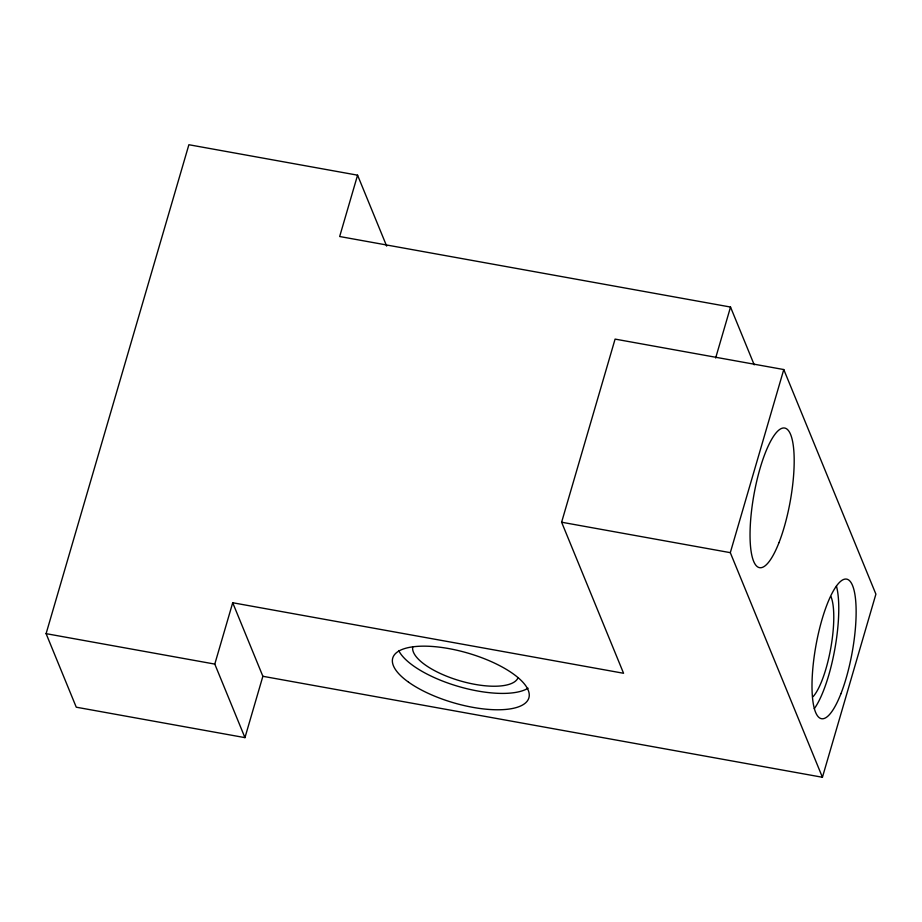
<?xml version="1.0" encoding="UTF-8"?>
<svg xmlns="http://www.w3.org/2000/svg" width="922" height="922" viewBox="0 0 922 922"><rect width="100%" height="100%" fill="white"/><g stroke="black" fill="none" stroke-linecap="round" stroke-linejoin="round"><path stroke-width="1.38" d="M262.874 676.287L822.424 777.269L875.9 594.148L783.781 369.549L615.089 339.1L561.613 522.221L623.572 673.279L232.713 602.746L262.874 676.287L244.952 737.635L76.261 707.197L46.1 633.656L188.883 144.731L357.575 175.18L386.664 246.093M244.952 737.635L214.791 664.094L232.713 602.746M357.575 175.18L339.665 236.516L730.524 307.049L754.219 364.835M715.645 358.001L730.524 307.049M822.424 777.269L730.305 552.658L783.781 369.549M561.613 522.221L730.305 552.658M46.1 633.656L214.791 664.094M518.014 677.831A54.905 20.019 16.3 0 1 459.398 680.643A54.905 20.019 16.3 0 1 412.791 646.622M528.076 688.204A70.913 25.851 16.3 0 1 458.522 686.475A70.913 25.851 16.3 0 1 398.707 650.54M831.022 596.73A54.905 14.279 -79.8 0 1 830.791 648.039A54.905 14.279 -79.8 0 1 813.146 696.583M836.438 586.092A70.913 18.44 -79.8 0 1 834.813 649.18A70.913 18.44 -79.8 0 1 814.253 708.73M408.492 682.119A70.913 25.851 16.3 0 0 525.217 703.186A70.913 25.851 16.3 0 0 448.772 648.581A70.913 25.851 16.3 0 0 408.492 682.119M778.975 542.655A70.913 18.44 -79.8 0 0 786.892 429.041A70.913 18.44 -79.8 0 0 750.508 521.921A70.913 18.44 -79.8 0 0 778.975 542.655M840.922 693.724A70.913 18.44 -79.8 0 0 848.839 580.111A70.913 18.44 -79.8 0 0 812.466 672.991A70.913 18.44 -79.8 0 0 840.922 693.724"/></g></svg>
